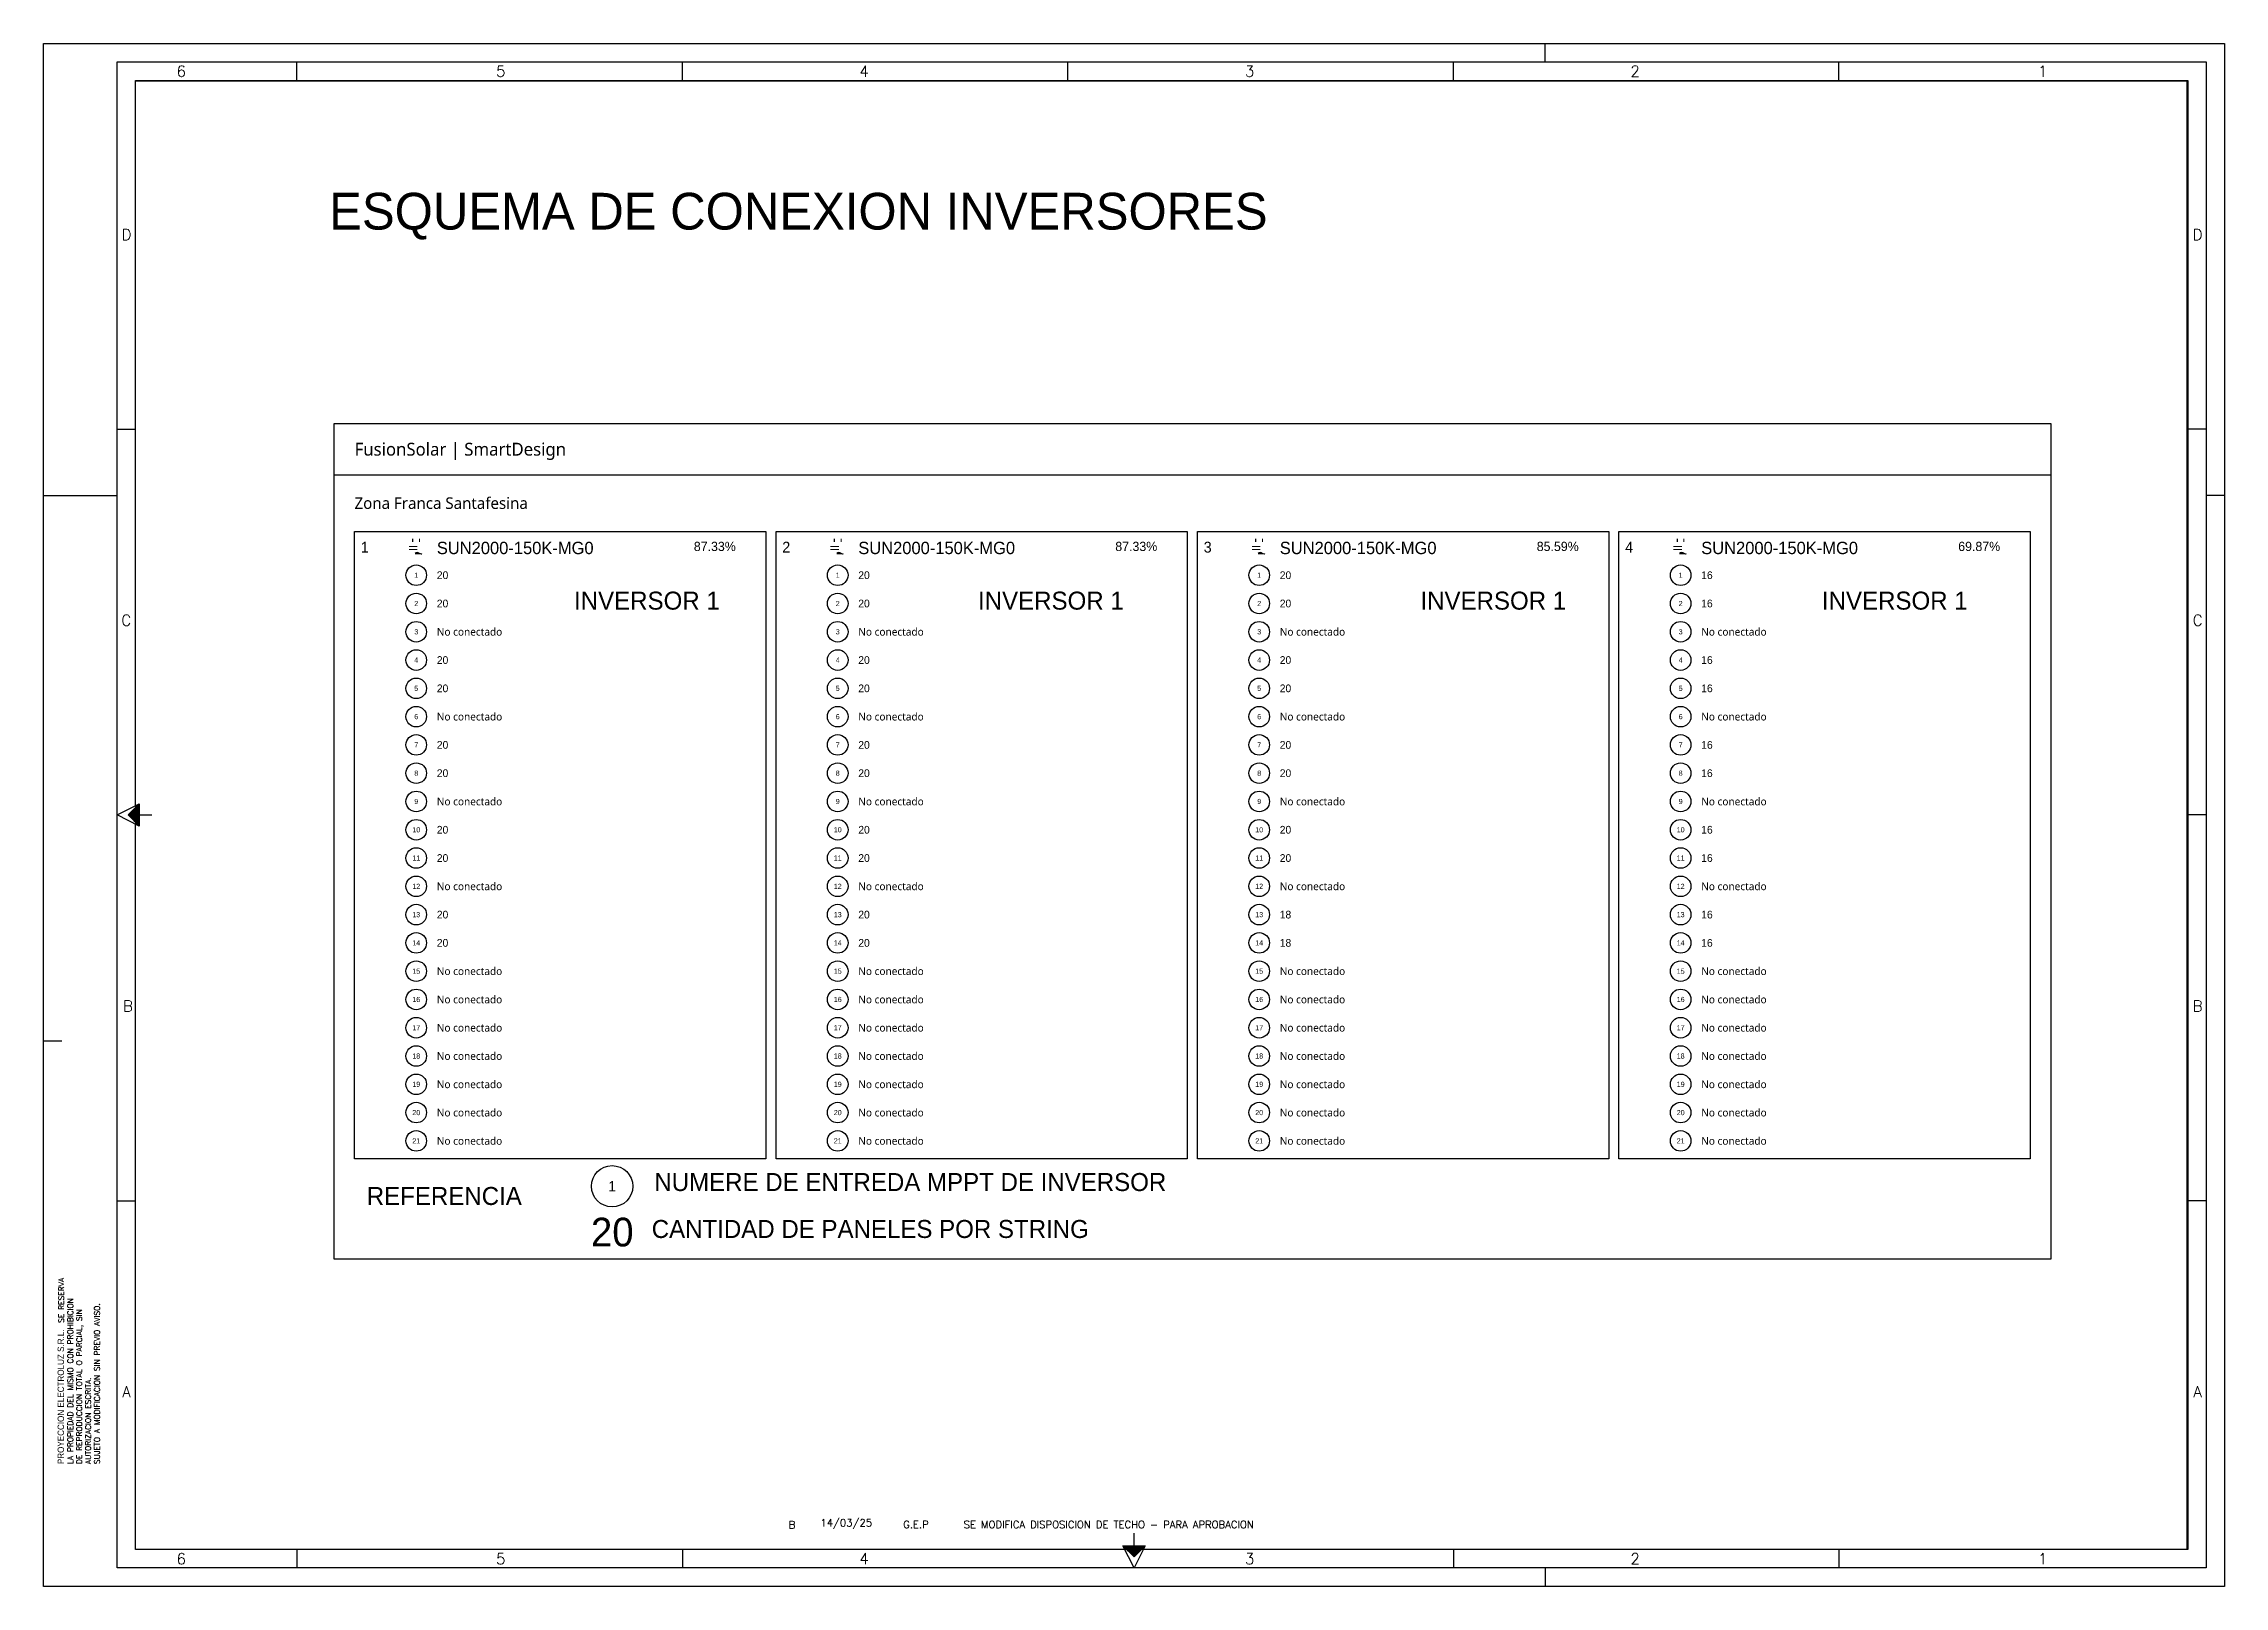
# Paper-space layout 'Esquema Conexion' of a CAD drawing. Header units: millimetres. Extents: x 288 to 882, y -14 to 406.
# The model-space entities are those that its viewports show. They can reach past a viewport. Long polylines and large blocks are cut down to what shows.
import ezdxf
from ezdxf.enums import TextEntityAlignment as Align

# ---------------------------------------------------------------- set-up
doc = ezdxf.new("R2010")
doc.units = ezdxf.units.MM
doc.header["$LTSCALE"] = 25.4
doc.linetypes.add('dashedLine', pattern=[3, 1, -1, -1])
doc.layers.get('0').update_dxf_attribs({"linetype": 'CONTINUOUS'})
for name, color, linetype in [('AUDIT_E_250328083542-3', 7, 'CONTINUOUS'), ('AUDIT_E_250328083542-6', 7, 'CONTINUOUS'), ('AUDIT_E_250328083542-7', 7, 'CONTINUOUS'), ('AUDIT_E_250328083542-8', 7, 'CONTINUOUS'), ('AUDIT_E_250328083542-9', 7, 'CONTINUOUS'), ('COTA PASILLOS', 1, 'CONTINUOUS'), ('Default', 7, 'CONTINUOUS'), ('TEXT', 7, 'CONTINUOUS')]:
    doc.layers.add(name, color=color, linetype=linetype)
doc.layers.add('legend', color=7, linetype='CONTINUOUS', true_color=0xffffff)
doc.styles.add('HR5', font='Microsoft YaHei.ttf')
doc.styles.add('ROMANS', font='romans.shx', dxfattribs={"height": 2.5})
doc.styles.add('style1', font='arial.ttf', dxfattribs={"height": 1})

# ---------------------------------------------------------------- blocks, each defined once
blk = doc.blocks.new('CENTRADO')
blk.add_hatch(color=7).paths.add_polyline_path([(3, 6), (-3, 6), (0, 3)])
at = {"color": 7}
for p, q in [((0, 0), (-3, 6)), ((-3, 6), (0, 3)), ((-3, 6), (3, 6)), ((3, 6), (0, 0)), ((0, 3), (3, 6))]:
    blk.add_line(p, q, dxfattribs=at)
at = {"color": 1}
blk.add_line((0, 6), (0, 9.5), dxfattribs=at)
blk = doc.blocks.new('A21')
for p, q in [((409, 415), (409, 420)), ((69, 410), (69, 415)), ((174, 410), (174, 415)), ((279, 410), (279, 415)), ((384, 410), (384, 415)), ((489, 410), (489, 415)), ((20, 315), (25, 315)), ((589, 315), (584, 315)), ((0, 297), (20, 297)), ((594, 297), (589, 297)), ((589, 210), (584, 210)), ((0, 148.5), (5, 148.5)), ((20, 105), (25, 105)), ((589, 105), (584, 105)), ((69, 10), (69, 5)), ((174, 10), (174, 5)), ((384, 10), (384, 5)), ((489, 10), (489, 5)), ((409, 5), (409, 0))]:
    blk.add_line(p, q)
for points in [[(594, 420), (594, 0), (0, 0), (0, 420)], [(20, 5), (20, 415), (589, 415), (589, 5)]]:
    blk.add_lwpolyline(points, close=True)
for points in [[(25, 212.5), (25, 410), (584, 410), (584, 10), (299.5, 10)], [(294.5, 10), (25, 10), (25, 207.5)]]:
    blk.add_lwpolyline(points)
at = {"rotation": 270}
blk.add_blockref('CENTRADO', (20, 210), dxfattribs=at)
blk.add_blockref('CENTRADO', (297, 5))
at = {"style": 'ROMANS'}
for s, p in [('6', (37.5, 411)), ('5', (124.5, 411)), ('4', (223.5, 411)), ('3', (328.5, 411)), ('2', (433.5, 411)), ('1', (544.5, 411)), ('D', (22.57, 366.5)), ('D', (586.71, 366.5)), ('C', (22.5, 261.5)), ('C', (586.71, 261.5)), ('B', (23, 156.5)), ('B', (586.71, 156.5)), ('A', (22.57, 51.5)), ('A', (586.71, 51.5)), ('6', (37.5, 6)), ('5', (124.5, 6)), ('4', (223.5, 6)), ('3', (328.5, 6)), ('2', (433.5, 6)), ('1', (544.5, 6))]:
    blk.add_text(s, height=3, dxfattribs=at).set_placement(p, align=Align.CENTER)
for s, p in [('SE RESERVA', (5.55, 71.72)), ('LA PROPIEDAD DEL MISMO CON PROHIBICION', (8.01, 33.27)), ('DE REPRODUCCION TOTAL O PARCIAL, SIN', (10.44, 33.27)), ('SUJETO A MODIFICACION SIN PREVIO AVISO.', (15.3, 33.27)), ('AUTORIZACION ESCRITA. ', (12.87, 33.27))]:
    blk.add_text(s, height=1.5, rotation=90, dxfattribs=at).set_placement(p)
at = {"style": 'style1', "width": 0.9}
blk.add_text('PROYECCION ELECTROLUZ S.R.L.', height=1.75, rotation=90, dxfattribs=at).set_placement((5.55, 33.27))
blk = doc.blocks.new('projectName-block')
at = {"layer": 'Default', "color": 253, "true_color": 0xa5a5a5, "insert": (183.3795, 131.0955), "char_height": 4.5, "width": 652, "attachment_point": 4, "style": 'HR5'}
blk.add_mtext('Zona Franca Santafesina', dxfattribs=at)
blk = doc.blocks.new('right-block-logo')
at = {"layer": 'legend', "color": 253, "true_color": 0xa5a5a5, "style": 'HR5'}
blk.add_text('FusionSolar | SmartDesign', height=5, dxfattribs=at).set_placement((183.3795, 154.5955), align=Align.TOP_LEFT)
blk = doc.blocks.new('right-block')
at = {"layer": 'legend', "color": 252, "true_color": 0x939393}
blk.add_lwpolyline([(175.3795, 162.0955), (843.3795, 162.0955), (843.3795, -162.9045), (175.3795, -162.9045)], close=True, dxfattribs=at)
at = {"layer": 'legend', "color": 252, "true_color": 0x939393, "flags": 128}
blk.add_lwpolyline([(175.3795, 142.0955), (843.3795, 142.0955)], dxfattribs=at)

msp = doc.modelspace()

# ---------------------------------------------------------------- linework, layer by layer
at = {"layer": 'legend', "color": 132, "lineweight": 0, "true_color": 0x0fc6c2}
for p, q in [((100467535576.4975, 22466358631.43799), (100467535579.69749, 22466358631.43799)), ((100467535580.5775, 22466358633.23799), (100467535580.5775, 22466358634.43799))]:
    msp.add_line(p, q, dxfattribs=at)
at = {"layer": 'legend', "color": 132, "linetype": 'dashedLine', "lineweight": 0, "true_color": 0x0fc6c2}
msp.add_line((100467535576.4975, 22466358630.23799), (100467535579.69749, 22466358630.23799), dxfattribs=at)
at = {"layer": 'legend', "color": 132, "lineweight": -3, "true_color": 0x0fc6c2}
msp.add_line((100467535578.0175, 22466358633.23799), (100467535578.0175, 22466358634.43799), dxfattribs=at)
at = {"layer": 'legend', "color": 200, "lineweight": 0, "true_color": 0xb62bf7}
for p, q in [((100467535740.4975, 22466358631.43799), (100467535743.69749, 22466358631.43799)), ((100467535744.5775, 22466358633.23799), (100467535744.5775, 22466358634.43799))]:
    msp.add_line(p, q, dxfattribs=at)
at = {"layer": 'legend', "color": 200, "linetype": 'dashedLine', "lineweight": 0, "true_color": 0xb62bf7}
msp.add_line((100467535740.4975, 22466358630.23799), (100467535743.69749, 22466358630.23799), dxfattribs=at)
at = {"layer": 'legend', "color": 200, "lineweight": -3, "true_color": 0xb62bf7}
msp.add_line((100467535742.0175, 22466358633.23799), (100467535742.0175, 22466358634.43799), dxfattribs=at)
at = {"layer": 'legend', "color": 30, "lineweight": 0, "true_color": 0xec6f1a}
for p, q in [((100467535904.4975, 22466358631.43799), (100467535907.69749, 22466358631.43799)), ((100467535908.5775, 22466358633.23799), (100467535908.5775, 22466358634.43799))]:
    msp.add_line(p, q, dxfattribs=at)
at = {"layer": 'legend', "color": 30, "linetype": 'dashedLine', "lineweight": 0, "true_color": 0xec6f1a}
msp.add_line((100467535904.4975, 22466358630.23799), (100467535907.69749, 22466358630.23799), dxfattribs=at)
at = {"layer": 'legend', "color": 30, "lineweight": -3, "true_color": 0xec6f1a}
msp.add_line((100467535906.0175, 22466358633.23799), (100467535906.0175, 22466358634.43799), dxfattribs=at)
at = {"layer": 'legend', "color": 180, "lineweight": 0, "true_color": 0x5531eb}
for p, q in [((100467536068.4975, 22466358631.43799), (100467536071.69749, 22466358631.43799)), ((100467536072.5775, 22466358633.23799), (100467536072.5775, 22466358634.43799))]:
    msp.add_line(p, q, dxfattribs=at)
at = {"layer": 'legend', "color": 180, "linetype": 'dashedLine', "lineweight": 0, "true_color": 0x5531eb}
msp.add_line((100467536068.4975, 22466358630.23799), (100467536071.69749, 22466358630.23799), dxfattribs=at)
at = {"layer": 'legend', "color": 180, "lineweight": -3, "true_color": 0x5531eb}
msp.add_line((100467536070.0175, 22466358633.23799), (100467536070.0175, 22466358634.43799), dxfattribs=at)
at = {"layer": 'legend', "color": 253, "true_color": 0xa5a5a5}
for points in [[(100467535555.2975, 22466358637.23799), (100467535715.2975, 22466358637.23799), (100467535715.2975, 22466358393.23799), (100467535555.2975, 22466358393.23799)], [(100467535719.2975, 22466358637.23799), (100467535879.2975, 22466358637.23799), (100467535879.2975, 22466358393.23799), (100467535719.2975, 22466358393.23799)], [(100467535883.2975, 22466358637.23799), (100467536043.2975, 22466358637.23799), (100467536043.2975, 22466358393.23799), (100467535883.2975, 22466358393.23799)], [(100467536047.2975, 22466358637.23799), (100467536207.2975, 22466358637.23799), (100467536207.2975, 22466358393.23799), (100467536047.2975, 22466358393.23799)]]:
    msp.add_lwpolyline(points, close=True, dxfattribs=at)
at = {"layer": 'legend', "color": 132, "true_color": 0x0fc6c2, "const_width": 0.2}
msp.add_lwpolyline([(100467535576.2975, 22466358627.23799), (100467535582.2975, 22466358627.23799, 0.414213562), (100467535583.2975, 22466358628.23799), (100467535583.2975, 22466358632.23799, 0.414213562), (100467535582.2975, 22466358633.23799), (100467535576.2975, 22466358633.23799, 0.414213562), (100467535575.2975, 22466358632.23799), (100467535575.2975, 22466358628.23799, 0.414213562)], format="xyb", close=True, dxfattribs=at)
at = {"layer": 'legend', "color": 200, "true_color": 0xb62bf7, "const_width": 0.2}
msp.add_lwpolyline([(100467535740.2975, 22466358627.23799), (100467535746.2975, 22466358627.23799, 0.414213562), (100467535747.2975, 22466358628.23799), (100467535747.2975, 22466358632.23799, 0.414213562), (100467535746.2975, 22466358633.23799), (100467535740.2975, 22466358633.23799, 0.414213562), (100467535739.2975, 22466358632.23799), (100467535739.2975, 22466358628.23799, 0.414213562)], format="xyb", close=True, dxfattribs=at)
at = {"layer": 'legend', "color": 30, "true_color": 0xec6f1a, "const_width": 0.2}
msp.add_lwpolyline([(100467535904.2975, 22466358627.23799), (100467535910.2975, 22466358627.23799, 0.414213562), (100467535911.2975, 22466358628.23799), (100467535911.2975, 22466358632.23799, 0.414213562), (100467535910.2975, 22466358633.23799), (100467535904.2975, 22466358633.23799, 0.414213562), (100467535903.2975, 22466358632.23799), (100467535903.2975, 22466358628.23799, 0.414213562)], format="xyb", close=True, dxfattribs=at)
at = {"layer": 'legend', "color": 180, "true_color": 0x5531eb, "const_width": 0.2}
msp.add_lwpolyline([(100467536068.2975, 22466358627.23799), (100467536074.2975, 22466358627.23799, 0.414213562), (100467536075.2975, 22466358628.23799), (100467536075.2975, 22466358632.23799, 0.414213562), (100467536074.2975, 22466358633.23799), (100467536068.2975, 22466358633.23799, 0.414213562), (100467536067.2975, 22466358632.23799), (100467536067.2975, 22466358628.23799, 0.414213562)], format="xyb", close=True, dxfattribs=at)
at = {"layer": 'legend', "color": 132, "true_color": 0x0fc6c2}
for centre, radius in [((100467535579.2975, 22466358620.23799), 4), ((100467535579.2975, 22466358609.23799), 4), ((100467535579.2975, 22466358598.23799), 4), ((100467535579.2975, 22466358587.23799), 4), ((100467535579.2975, 22466358576.23799), 4), ((100467535579.2975, 22466358565.23799), 4), ((100467535579.2975, 22466358554.23799), 4), ((100467535579.2975, 22466358543.23799), 4), ((100467535579.2975, 22466358532.23799), 4), ((100467535579.2975, 22466358521.23799), 4), ((100467535579.2975, 22466358510.23799), 4), ((100467535579.2975, 22466358499.23799), 4), ((100467535579.2975, 22466358488.23799), 4), ((100467535579.2975, 22466358477.23799), 4), ((100467535579.2975, 22466358466.23799), 4), ((100467535579.2975, 22466358455.23799), 4), ((100467535579.2975, 22466358444.23799), 4), ((100467535579.2975, 22466358433.23799), 4), ((100467535579.2975, 22466358422.23799), 4), ((100467535579.2975, 22466358411.23799), 4), ((100467535579.2975, 22466358400.23799), 4), ((100467535655.511, 22466358382.5919), 8.03579)]:
    msp.add_circle(centre, radius, dxfattribs=at)
at = {"layer": 'legend', "color": 200, "true_color": 0xb62bf7}
for centre in [(100467535743.2975, 22466358620.23799), (100467535743.2975, 22466358609.23799), (100467535743.2975, 22466358598.23799), (100467535743.2975, 22466358587.23799), (100467535743.2975, 22466358576.23799), (100467535743.2975, 22466358565.23799), (100467535743.2975, 22466358554.23799), (100467535743.2975, 22466358543.23799), (100467535743.2975, 22466358532.23799), (100467535743.2975, 22466358521.23799), (100467535743.2975, 22466358510.23799), (100467535743.2975, 22466358499.23799), (100467535743.2975, 22466358488.23799), (100467535743.2975, 22466358477.23799), (100467535743.2975, 22466358466.23799), (100467535743.2975, 22466358455.23799), (100467535743.2975, 22466358444.23799), (100467535743.2975, 22466358433.23799), (100467535743.2975, 22466358422.23799), (100467535743.2975, 22466358411.23799), (100467535743.2975, 22466358400.23799)]:
    msp.add_circle(centre, 4, dxfattribs=at)
at = {"layer": 'legend', "color": 30, "true_color": 0xec6f1a}
for centre in [(100467535907.2975, 22466358620.23799), (100467535907.2975, 22466358609.23799), (100467535907.2975, 22466358598.23799), (100467535907.2975, 22466358587.23799), (100467535907.2975, 22466358576.23799), (100467535907.2975, 22466358565.23799), (100467535907.2975, 22466358554.23799), (100467535907.2975, 22466358543.23799), (100467535907.2975, 22466358532.23799), (100467535907.2975, 22466358521.23799), (100467535907.2975, 22466358510.23799), (100467535907.2975, 22466358499.23799), (100467535907.2975, 22466358488.23799), (100467535907.2975, 22466358477.23799), (100467535907.2975, 22466358466.23799), (100467535907.2975, 22466358455.23799), (100467535907.2975, 22466358444.23799), (100467535907.2975, 22466358433.23799), (100467535907.2975, 22466358422.23799), (100467535907.2975, 22466358411.23799), (100467535907.2975, 22466358400.23799)]:
    msp.add_circle(centre, 4, dxfattribs=at)
at = {"layer": 'legend', "color": 180, "true_color": 0x5531eb}
for centre in [(100467536071.2975, 22466358620.23799), (100467536071.2975, 22466358609.23799), (100467536071.2975, 22466358598.23799), (100467536071.2975, 22466358587.23799), (100467536071.2975, 22466358576.23799), (100467536071.2975, 22466358565.23799), (100467536071.2975, 22466358554.23799), (100467536071.2975, 22466358543.23799), (100467536071.2975, 22466358532.23799), (100467536071.2975, 22466358521.23799), (100467536071.2975, 22466358510.23799), (100467536071.2975, 22466358499.23799), (100467536071.2975, 22466358488.23799), (100467536071.2975, 22466358477.23799), (100467536071.2975, 22466358466.23799), (100467536071.2975, 22466358455.23799), (100467536071.2975, 22466358444.23799), (100467536071.2975, 22466358433.23799), (100467536071.2975, 22466358422.23799), (100467536071.2975, 22466358411.23799), (100467536071.2975, 22466358400.23799)]:
    msp.add_circle(centre, 4, dxfattribs=at)
at = {"layer": 'legend', "color": 132, "true_color": 0x0fc6c2}
msp.add_spline([(100467535578.89751, 22466358628.73799), (100467535579.69749, 22466358629.03799), (100467535581.2975, 22466358628.43799), (100467535582.0975, 22466358628.73799)], degree=3, dxfattribs=at)
at = {"layer": 'legend', "color": 200, "true_color": 0xb62bf7}
msp.add_spline([(100467535742.89751, 22466358628.73799), (100467535743.69749, 22466358629.03799), (100467535745.2975, 22466358628.43799), (100467535746.0975, 22466358628.73799)], degree=3, dxfattribs=at)
at = {"layer": 'legend', "color": 30, "true_color": 0xec6f1a}
msp.add_spline([(100467535906.89751, 22466358628.73799), (100467535907.69749, 22466358629.03799), (100467535909.2975, 22466358628.43799), (100467535910.0975, 22466358628.73799)], degree=3, dxfattribs=at)
at = {"layer": 'legend', "color": 180, "true_color": 0x5531eb}
msp.add_spline([(100467536070.89751, 22466358628.73799), (100467536071.69749, 22466358629.03799), (100467536073.2975, 22466358628.43799), (100467536074.0975, 22466358628.73799)], degree=3, dxfattribs=at)

# ---------------------------------------------------------------- block references
at = {"layer": 'Default'}
for name in ['right-block', 'right-block-logo', 'projectName-block', 'projectName-block']:
    msp.add_blockref(name, (100467535371.918, 22466358517.14249), dxfattribs=at)

# ---------------------------------------------------------------- texts
at = {"layer": 'legend', "color": 253, "true_color": 0xa5a5a5}
for s, height, p in [('1', 4.2, (100467535557.69749, 22466358633.23799)), ('SUN2000-150K-MG0', 4.8, (100467535587.2975, 22466358633.23799)), ('87.33%', 3.6, (100467535687.2975, 22466358633.23799)), ('2', 4.2, (100467535721.69749, 22466358633.23799)), ('SUN2000-150K-MG0', 4.8, (100467535751.2975, 22466358633.23799)), ('87.33%', 3.6, (100467535851.2975, 22466358633.23799)), ('3', 4.2, (100467535885.69749, 22466358633.23799)), ('SUN2000-150K-MG0', 4.8, (100467535915.2975, 22466358633.23799)), ('85.59%', 3.6, (100467536015.2975, 22466358633.23799)), ('4', 4.2, (100467536049.69749, 22466358633.23799)), ('SUN2000-150K-MG0', 4.8, (100467536079.2975, 22466358633.23799)), ('69.87%', 3.6, (100467536179.2975, 22466358633.23799))]:
    msp.add_text(s, height=height, dxfattribs=at).set_placement(p, align=Align.TOP_LEFT)
for s, height, p in [('1', 2, (100467535579.2975, 22466358620.23799)), ('1', 2, (100467535743.2975, 22466358620.23799)), ('1', 2, (100467535907.2975, 22466358620.23799)), ('1', 2, (100467536071.2975, 22466358620.23799)), ('2', 2, (100467535579.2975, 22466358609.23799)), ('2', 2, (100467535743.2975, 22466358609.23799)), ('2', 2, (100467535907.2975, 22466358609.23799)), ('2', 2, (100467536071.2975, 22466358609.23799)), ('3', 2, (100467535579.2975, 22466358598.23799)), ('3', 2, (100467535743.2975, 22466358598.23799)), ('3', 2, (100467535907.2975, 22466358598.23799)), ('3', 2, (100467536071.2975, 22466358598.23799)), ('4', 2, (100467535579.2975, 22466358587.23799)), ('4', 2, (100467535743.2975, 22466358587.23799)), ('4', 2, (100467535907.2975, 22466358587.23799)), ('4', 2, (100467536071.2975, 22466358587.23799)), ('5', 2, (100467535579.2975, 22466358576.23799)), ('5', 2, (100467535743.2975, 22466358576.23799)), ('5', 2, (100467535907.2975, 22466358576.23799)), ('5', 2, (100467536071.2975, 22466358576.23799)), ('6', 2, (100467535579.2975, 22466358565.23799)), ('6', 2, (100467535743.2975, 22466358565.23799)), ('6', 2, (100467535907.2975, 22466358565.23799)), ('6', 2, (100467536071.2975, 22466358565.23799)), ('7', 2, (100467535579.2975, 22466358554.23799)), ('7', 2, (100467535743.2975, 22466358554.23799)), ('7', 2, (100467535907.2975, 22466358554.23799)), ('7', 2, (100467536071.2975, 22466358554.23799)), ('8', 2, (100467535579.2975, 22466358543.23799)), ('8', 2, (100467535743.2975, 22466358543.23799)), ('8', 2, (100467535907.2975, 22466358543.23799)), ('8', 2, (100467536071.2975, 22466358543.23799)), ('9', 2, (100467535579.2975, 22466358532.23799)), ('9', 2, (100467535743.2975, 22466358532.23799)), ('9', 2, (100467535907.2975, 22466358532.23799)), ('9', 2, (100467536071.2975, 22466358532.23799)), ('10', 2, (100467535579.2975, 22466358521.23799)), ('10', 2, (100467535743.2975, 22466358521.23799)), ('10', 2, (100467535907.2975, 22466358521.23799)), ('10', 2, (100467536071.2975, 22466358521.23799)), ('11', 2, (100467535579.2975, 22466358510.23799)), ('11', 2, (100467535743.2975, 22466358510.23799)), ('11', 2, (100467535907.2975, 22466358510.23799)), ('11', 2, (100467536071.2975, 22466358510.23799)), ('12', 2, (100467535579.2975, 22466358499.23799)), ('12', 2, (100467535743.2975, 22466358499.23799)), ('12', 2, (100467535907.2975, 22466358499.23799)), ('12', 2, (100467536071.2975, 22466358499.23799)), ('13', 2, (100467535579.2975, 22466358488.23799)), ('13', 2, (100467535743.2975, 22466358488.23799)), ('13', 2, (100467535907.2975, 22466358488.23799)), ('13', 2, (100467536071.2975, 22466358488.23799)), ('14', 2, (100467535579.2975, 22466358477.23799)), ('14', 2, (100467535743.2975, 22466358477.23799)), ('14', 2, (100467535907.2975, 22466358477.23799)), ('14', 2, (100467536071.2975, 22466358477.23799)), ('15', 2, (100467535579.2975, 22466358466.23799)), ('15', 2, (100467535743.2975, 22466358466.23799)), ('15', 2, (100467535907.2975, 22466358466.23799)), ('15', 2, (100467536071.2975, 22466358466.23799)), ('16', 2, (100467535579.2975, 22466358455.23799)), ('16', 2, (100467535743.2975, 22466358455.23799)), ('16', 2, (100467535907.2975, 22466358455.23799)), ('16', 2, (100467536071.2975, 22466358455.23799)), ('17', 2, (100467535579.2975, 22466358444.23799)), ('17', 2, (100467535743.2975, 22466358444.23799)), ('17', 2, (100467535907.2975, 22466358444.23799)), ('17', 2, (100467536071.2975, 22466358444.23799)), ('18', 2, (100467535579.2975, 22466358433.23799)), ('18', 2, (100467535743.2975, 22466358433.23799)), ('18', 2, (100467535907.2975, 22466358433.23799)), ('18', 2, (100467536071.2975, 22466358433.23799)), ('19', 2, (100467535579.2975, 22466358422.23799)), ('19', 2, (100467535743.2975, 22466358422.23799)), ('19', 2, (100467535907.2975, 22466358422.23799)), ('19', 2, (100467536071.2975, 22466358422.23799)), ('20', 2, (100467535579.2975, 22466358411.23799)), ('20', 2, (100467535743.2975, 22466358411.23799)), ('20', 2, (100467535907.2975, 22466358411.23799)), ('20', 2, (100467536071.2975, 22466358411.23799)), ('21', 2, (100467535579.2975, 22466358400.23799)), ('21', 2, (100467535743.2975, 22466358400.23799)), ('21', 2, (100467535907.2975, 22466358400.23799)), ('21', 2, (100467536071.2975, 22466358400.23799)), ('1', 4.01789, (100467535655.511, 22466358382.5919))]:
    msp.add_text(s, height=height, dxfattribs=at).set_placement(p, align=Align.MIDDLE_CENTER)
for s, height, p in [('20', 3, (100467535587.2975, 22466358620.23799)), ('20', 3, (100467535751.2975, 22466358620.23799)), ('20', 3, (100467535915.2975, 22466358620.23799)), ('16', 3, (100467536079.2975, 22466358620.23799)), ('20', 3, (100467535587.2975, 22466358609.23799)), ('20', 3, (100467535751.2975, 22466358609.23799)), ('20', 3, (100467535915.2975, 22466358609.23799)), ('16', 3, (100467536079.2975, 22466358609.23799)), ('20', 3, (100467535587.2975, 22466358587.23799)), ('20', 3, (100467535751.2975, 22466358587.23799)), ('20', 3, (100467535915.2975, 22466358587.23799)), ('16', 3, (100467536079.2975, 22466358587.23799)), ('20', 3, (100467535587.2975, 22466358576.23799)), ('20', 3, (100467535751.2975, 22466358576.23799)), ('20', 3, (100467535915.2975, 22466358576.23799)), ('16', 3, (100467536079.2975, 22466358576.23799)), ('20', 3, (100467535587.2975, 22466358554.23799)), ('20', 3, (100467535751.2975, 22466358554.23799)), ('20', 3, (100467535915.2975, 22466358554.23799)), ('16', 3, (100467536079.2975, 22466358554.23799)), ('20', 3, (100467535587.2975, 22466358543.23799)), ('20', 3, (100467535751.2975, 22466358543.23799)), ('20', 3, (100467535915.2975, 22466358543.23799)), ('16', 3, (100467536079.2975, 22466358543.23799)), ('20', 3, (100467535587.2975, 22466358521.23799)), ('20', 3, (100467535751.2975, 22466358521.23799)), ('20', 3, (100467535915.2975, 22466358521.23799)), ('16', 3, (100467536079.2975, 22466358521.23799)), ('20', 3, (100467535587.2975, 22466358510.23799)), ('20', 3, (100467535751.2975, 22466358510.23799)), ('20', 3, (100467535915.2975, 22466358510.23799)), ('16', 3, (100467536079.2975, 22466358510.23799)), ('20', 3, (100467535587.2975, 22466358488.23799)), ('20', 3, (100467535751.2975, 22466358488.23799)), ('18', 3, (100467535915.2975, 22466358488.23799)), ('16', 3, (100467536079.2975, 22466358488.23799)), ('20', 3, (100467535587.2975, 22466358477.23799)), ('20', 3, (100467535751.2975, 22466358477.23799)), ('18', 3, (100467535915.2975, 22466358477.23799)), ('16', 3, (100467536079.2975, 22466358477.23799)), ('20', 11.16748, (100467535647.2623, 22466358364.76839))]:
    msp.add_text(s, height=height, dxfattribs=at).set_placement(p, align=Align.MIDDLE_LEFT)
at = {"layer": 'legend', "color": 253, "true_color": 0xa5a5a5, "style": 'HR5'}
for p in [(100467535587.2975, 22466358598.23799), (100467535751.2975, 22466358598.23799), (100467535915.2975, 22466358598.23799), (100467536079.2975, 22466358598.23799), (100467535587.2975, 22466358565.23799), (100467535751.2975, 22466358565.23799), (100467535915.2975, 22466358565.23799), (100467536079.2975, 22466358565.23799), (100467535587.2975, 22466358532.23799), (100467535751.2975, 22466358532.23799), (100467535915.2975, 22466358532.23799), (100467536079.2975, 22466358532.23799), (100467535587.2975, 22466358499.23799), (100467535751.2975, 22466358499.23799), (100467535915.2975, 22466358499.23799), (100467536079.2975, 22466358499.23799), (100467535587.2975, 22466358466.23799), (100467535751.2975, 22466358466.23799), (100467535915.2975, 22466358466.23799), (100467536079.2975, 22466358466.23799), (100467535587.2975, 22466358455.23799), (100467535751.2975, 22466358455.23799), (100467535915.2975, 22466358455.23799), (100467536079.2975, 22466358455.23799), (100467535587.2975, 22466358444.23799), (100467535751.2975, 22466358444.23799), (100467535915.2975, 22466358444.23799), (100467536079.2975, 22466358444.23799), (100467535587.2975, 22466358433.23799), (100467535751.2975, 22466358433.23799), (100467535915.2975, 22466358433.23799), (100467536079.2975, 22466358433.23799), (100467535587.2975, 22466358422.23799), (100467535751.2975, 22466358422.23799), (100467535915.2975, 22466358422.23799), (100467536079.2975, 22466358422.23799), (100467535587.2975, 22466358411.23799), (100467535751.2975, 22466358411.23799), (100467535915.2975, 22466358411.23799), (100467536079.2975, 22466358411.23799), (100467535587.2975, 22466358400.23799), (100467535751.2975, 22466358400.23799), (100467535915.2975, 22466358400.23799), (100467536079.2975, 22466358400.23799)]:
    msp.add_text('No conectado', height=3, dxfattribs=at).set_placement(p, align=Align.MIDDLE_LEFT)
at = {"layer": 'TEXT', "linetype": 'Continuous', "char_height": 7, "attachment_point": 1}
for s, insert, width in [('INVERSOR 1', (100467535640.6908, 22466358613.85163), 110.4741669), ('INVERSOR 1', (100467535797.88879, 22466358613.85163), 110.4741669), ('INVERSOR 1', (100467535970.0385, 22466358613.85163), 110.4741669), ('INVERSOR 1', (100467536126.26241, 22466358613.85163), 110.4741669), ('REFERENCIA', (100467535560.0368, 22466358382.30733), 110.4741669), ('NUMERE DE ENTREDA MPPT DE INVERSOR', (100467535671.94679, 22466358387.72864), 239.9546356), ('CANTIDAD DE PANELES POR STRING', (100467535670.92171, 22466358369.47404), 209.4653625)]:
    msp.add_mtext(s, dxfattribs=dict(at, insert=insert, width=width))

psp = doc.layouts.new('Esquema Conexion')

# ---------------------------------------------------------------- block references
at = {"layer": 'AUDIT_E_250328083542-3'}
psp.add_blockref('A21', (287.59, -13.96), dxfattribs=at)

# ---------------------------------------------------------------- texts
at = {"layer": 'AUDIT_E_250328083542-6', "insert": (490.54, 3.81), "char_height": 2, "width": 1.34, "attachment_point": 1, "style": 'ROMANS'}
psp.add_mtext('B', dxfattribs=at)
at = {"layer": 'AUDIT_E_250328083542-7', "insert": (499.18, 4.35), "char_height": 2, "width": 15.1229, "attachment_point": 1, "style": 'ROMANS'}
psp.add_mtext('14/03/25', dxfattribs=at)
at = {"layer": 'AUDIT_E_250328083542-8', "insert": (521.73, 3.9), "char_height": 2, "width": 15.1229, "attachment_point": 1, "style": 'ROMANS'}
psp.add_mtext('G.E.P', dxfattribs=at)
at = {"layer": 'AUDIT_E_250328083542-9', "insert": (538.2, 3.85), "char_height": 2, "width": 103.7304, "attachment_point": 1, "style": 'ROMANS'}
psp.add_mtext('SE MODIFICA DISPOSICION DE TECHO - PARA APROBACION', dxfattribs=at)
at = {"layer": 'TEXT', "linetype": 'Continuous', "insert": (365.37, 365.42), "char_height": 10, "width": 773.7822, "attachment_point": 1}
psp.add_mtext('ESQUEMA DE CONEXION INVERSORES', dxfattribs=at)

# ---------------------------------------------------------------- viewports
at = {"layer": 'COTA PASILLOS', "linetype": 'Continuous', "view_target_point": (100467535675.42821, 22466358516.73799)}
psp.add_viewport(center=(592.03, 195.96), size=(558.75, 399.6896), view_center_point=(193.78448, 10.12818), view_height=570.985093, dxfattribs=at)

doc.saveas('drawing.dxf')
